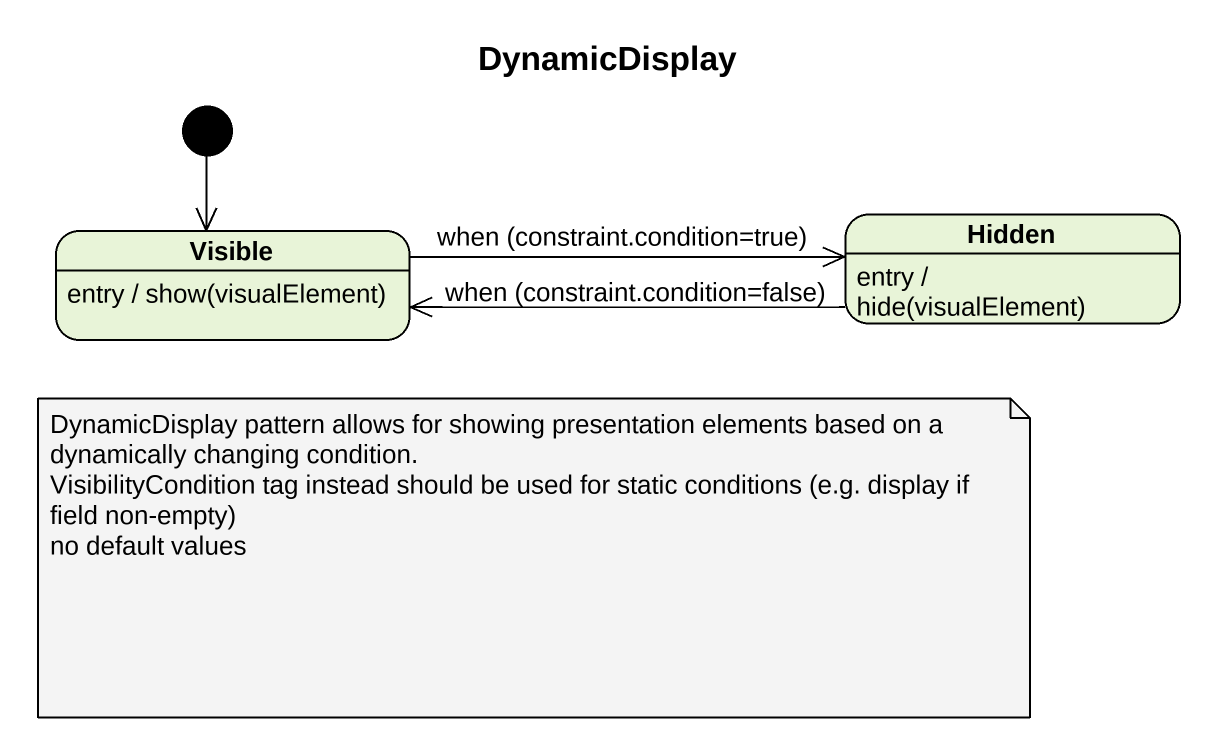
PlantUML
@startuml
title DynamicDisplay
hide empty description
state Visible
Visible : entry / show(visualElement)
state Hidden
Hidden : entry / hide(visualElement)
[*] --> Visible
Visible -right-> Hidden : when (constraint.condition=true)
Hidden -left-> Visible : when (constraint.condition=false)
note as N1
  DynamicDisplay pattern allows for showing presentation elements based on a dynamically changing condition.
  VisibilityCondition tag instead should be used for static conditions (e.g. display if field non-empty)
  no default values
end note
@enduml
